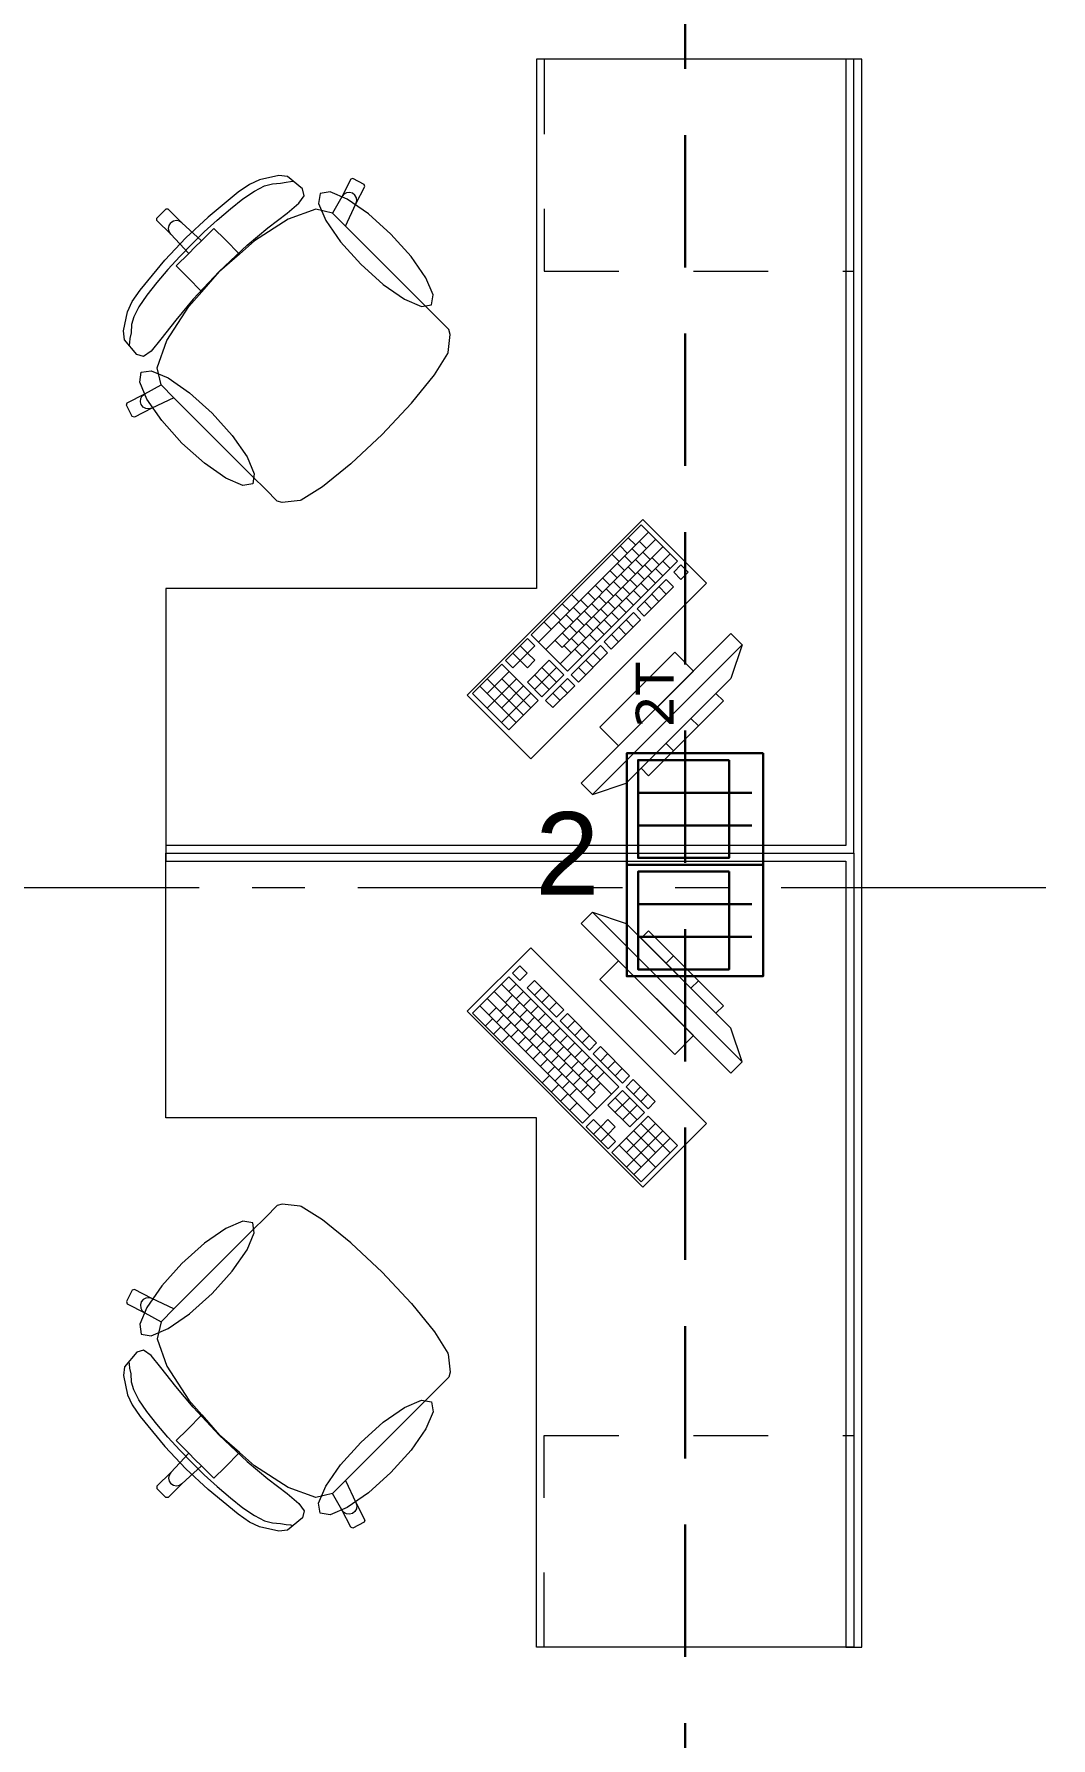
# Model space of a CAD drawing. Header units: inches. Extents: x -19 to 5698, y -728 to 92.
# Drawn here: x 291.155 to 293.077, y 32.8 to 36.019 of the extents above; entities that cross this region are included whole.
import ezdxf

# ---------------------------------------------------------------- set-up
doc = ezdxf.new("R2010")
doc.units = ezdxf.units.IN
doc.header["$MEASUREMENT"] = 0
for name, pattern in [('HIDDEN', [0.375, 0.25, -0.125]), ('Punto & Raya', [0.65, 0.5, -0.075, 0, -0.075]), ('Rayas', [0.282222, 0.141111, -0.141111])]:
    doc.linetypes.add(name, pattern=pattern)
doc.layers.get('0').update_dxf_attribs({"color": 61})
doc.layers.add('00 conduct tomacorr', color=120, linetype='HIDDEN', lineweight=30)
doc.layers.add('00 IE LUZ EMERGENCIA', color=253, linetype='Continuous', lineweight=0)
doc.layers.add('Interior - Mobiliario', color=7, linetype='Continuous')
doc.layers.add('Marcador - Secciones', color=7, linetype='Continuous')
doc.styles.add('Annotative', font='arial.ttf')

# ---------------------------------------------------------------- blocks, each defined once
blk = doc.blocks.new('CAJA POP UP 6 MODULOS')
at = {"layer": '00 conduct tomacorr', "linetype": 'Continuous'}
for p, q in [((-0.095, -0.165), (-0.095, -0.0151)), ((-0.052, -0.165), (-0.052, -0.0151)), ((0.052, -0.165), (0.052, -0.0151)), ((0.095, -0.165), (0.095, -0.0151)), ((0, -0.165), (0, -0.18))]:
    blk.add_line(p, q, dxfattribs=at)
for points in [[(-0.147, 0), (0.147, 0), (0.147, -0.18), (-0.147, -0.18)], [(0, 0), (0.147, 0), (0.147, -0.18), (0, -0.18)]]:
    blk.add_lwpolyline(points, close=True, dxfattribs=at)
for points in [[(-0.138, -0.045), (-0.009, -0.045), (-0.009, -0.165), (-0.138, -0.165), (-0.138, -0.045)], [(0.009, -0.045), (0.138, -0.045), (0.138, -0.165), (0.009, -0.165), (0.009, -0.045)]]:
    blk.add_lwpolyline(points, dxfattribs=at)
at = {"color": 1, "insert": (-0.1807, -0.168), "char_height": 0.05, "attachment_point": 1, "rotation": 180}
blk.add_mtext_dynamic_manual_height_columns('{\\fVerdana|b0|i0|c0|p34;2T}', width=0.000481, gutter_width=0.1561, heights=[0], dxfattribs=at)

msp = doc.modelspace()

# ---------------------------------------------------------------- linework, layer by layer
at = {"layer": '00 conduct tomacorr'}
msp.add_line((292.3852, 30.3283, -0.0005), (292.3852, 38.8783, -0.0005), dxfattribs=at)
at = {"layer": 'Interior - Mobiliario', "color": 175, "linetype": 'Rayas', "lineweight": 13}
for p, q in [((292.119, 35.9713), (292.119, 35.5713)), ((292.119, 35.5713), (292.704, 35.5713)), ((292.119, 32.9713), (292.119, 33.3713)), ((292.119, 33.3713), (292.704, 33.3713))]:
    msp.add_line(p, q, dxfattribs=at)
at = {"layer": 'Interior - Mobiliario', "color": 175, "linetype": 'Continuous', "lineweight": 13}
for p, q in [((292.719, 35.9713), (292.689, 35.9713)), ((292.689, 35.9713), (292.689, 34.4863)), ((292.719, 34.4863), (292.719, 35.9713)), ((291.5618, 35.735), (291.5401, 35.7201)), ((291.581, 35.7439), (291.5618, 35.735)), ((291.5714, 35.7223), (291.5902, 35.7323)), ((291.6171, 35.7517), (291.581, 35.7439)), ((291.5902, 35.7323), (291.605, 35.7362)), ((291.605, 35.7362), (291.6204, 35.7373)), ((291.6339, 35.7498), (291.6171, 35.7517)), ((291.6204, 35.7373), (291.6311, 35.7394)), ((291.6311, 35.7394), (291.6392, 35.7402)), ((291.6617, 35.7266), (291.6339, 35.7498)), ((291.6392, 35.7402), (291.6437, 35.741)), ((291.7531, 35.7446), (291.7361, 35.7115)), ((291.7572, 35.746), (291.7531, 35.7446)), ((291.7785, 35.7351), (291.7572, 35.746)), ((291.7628, 35.698), (291.7798, 35.7311)), ((291.7798, 35.7311), (291.7785, 35.7351)), ((291.5401, 35.7201), (291.4834, 35.6732)), ((291.5257, 35.6889), (291.5495, 35.7075)), ((291.5495, 35.7075), (291.5714, 35.7223)), ((291.6329, 35.6808), (291.6551, 35.6994)), ((291.6551, 35.6994), (291.6652, 35.7137)), ((291.6652, 35.7137), (291.6617, 35.7266)), ((291.7361, 35.7115), (291.7188, 35.6805)), ((291.7398, 35.7161), (291.7361, 35.7115)), ((291.7449, 35.719), (291.7398, 35.7161)), ((291.7433, 35.6562), (291.7628, 35.698)), ((291.7507, 35.7198), (291.7449, 35.719)), ((291.7564, 35.7182), (291.7507, 35.7198)), ((291.761, 35.7146), (291.7564, 35.7182)), ((291.7638, 35.7095), (291.761, 35.7146)), ((291.7628, 35.698), (291.7645, 35.7037)), ((291.7645, 35.7037), (291.7638, 35.7095)), ((291.3868, 35.6714), (291.3954, 35.6799)), ((291.3868, 35.6671), (291.3868, 35.6714)), ((291.4129, 35.641), (291.3868, 35.6671)), ((291.4039, 35.6884), (291.3954, 35.6799)), ((291.4082, 35.6885), (291.4039, 35.6884)), ((291.4342, 35.6624), (291.4082, 35.6885)), ((291.4179, 35.6656), (291.413, 35.6623)), ((291.4236, 35.6667), (291.4179, 35.6656)), ((291.4294, 35.6656), (291.4236, 35.6667)), ((291.4342, 35.6624), (291.4294, 35.6656)), ((291.4834, 35.6732), (291.4412, 35.6341)), ((291.4764, 35.6452), (291.501, 35.6677)), ((291.501, 35.6677), (291.5257, 35.6889)), ((291.6349, 35.6696), (291.5711, 35.6283)), ((291.5967, 35.6528), (291.6329, 35.6808)), ((291.6869, 35.688), (291.6349, 35.6696)), ((291.7188, 35.6805), (291.6869, 35.688)), ((291.719, 35.6805), (291.7188, 35.6805)), ((291.719, 35.6805), (291.7433, 35.6562)), ((291.402, 35.5919), (291.4412, 35.6341)), ((291.4085, 35.6516), (291.4097, 35.6574)), ((291.4097, 35.6459), (291.4085, 35.6516)), ((291.4097, 35.6574), (291.413, 35.6623)), ((291.4129, 35.641), (291.4097, 35.6459)), ((291.4469, 35.6045), (291.4129, 35.641)), ((291.4708, 35.6284), (291.4342, 35.6624)), ((291.4529, 35.6224), (291.4764, 35.6452)), ((291.4944, 35.652), (291.4708, 35.6284)), ((291.5156, 35.6309), (291.4944, 35.652)), ((291.5574, 35.6201), (291.5967, 35.6528)), ((291.8911, 35.5084), (291.7433, 35.6562)), ((291.4232, 35.5809), (291.4469, 35.6045)), ((291.4529, 35.6224), (291.4301, 35.5989)), ((291.4469, 35.6045), (291.4588, 35.6164)), ((291.4708, 35.6284), (291.4588, 35.6164)), ((291.5046, 35.5706), (291.5574, 35.6201)), ((291.5429, 35.6035), (291.5051, 35.5702)), ((291.5429, 35.6035), (291.5156, 35.6309)), ((291.5711, 35.6283), (291.5429, 35.6035)), ((291.3552, 35.5352), (291.402, 35.5919)), ((291.4075, 35.5743), (291.3864, 35.5495)), ((291.4301, 35.5989), (291.4075, 35.5743)), ((291.4444, 35.5597), (291.4232, 35.5809)), ((291.5046, 35.5706), (291.4551, 35.5179)), ((291.4718, 35.5323), (291.5051, 35.5702)), ((291.3864, 35.5495), (291.3678, 35.5257)), ((291.4718, 35.5323), (291.4444, 35.5597)), ((291.3313, 35.4943), (291.3403, 35.5135)), ((291.3403, 35.5135), (291.3552, 35.5352)), ((291.3678, 35.5257), (291.3529, 35.5039)), ((291.4056, 35.4404), (291.447, 35.5042)), ((291.4551, 35.5179), (291.4224, 35.4786)), ((291.447, 35.5042), (291.4718, 35.5323)), ((291.9166, 35.4829), (291.8911, 35.5084)), ((291.3236, 35.4581), (291.3313, 35.4943)), ((291.343, 35.4851), (291.3391, 35.4703)), ((291.3529, 35.5039), (291.343, 35.4851)), ((291.4224, 35.4786), (291.3945, 35.4424)), ((291.9386, 35.4609), (291.9166, 35.4829)), ((291.3255, 35.4414), (291.3236, 35.4581)), ((291.3486, 35.4135), (291.3255, 35.4414)), ((291.3359, 35.4441), (291.3351, 35.4361)), ((291.3379, 35.4549), (291.3359, 35.4441)), ((291.3391, 35.4703), (291.3379, 35.4549)), ((291.3945, 35.4424), (291.3759, 35.4201)), ((291.3873, 35.3884), (291.4056, 35.4404)), ((291.9375, 35.4177), (291.9414, 35.4516)), ((291.9414, 35.4516), (291.9386, 35.4609)), ((291.3351, 35.4361), (291.3343, 35.4316)), ((291.3616, 35.4101), (291.3486, 35.4135)), ((291.3759, 35.4201), (291.3616, 35.4101)), ((291.9116, 35.3755), (291.9366, 35.4156)), ((291.9366, 35.4156), (291.9375, 35.4177)), ((291.3947, 35.3565), (291.3873, 35.3884)), ((291.8681, 35.3219), (291.9116, 35.3755)), ((291.3637, 35.3391), (291.3947, 35.3565)), ((291.3948, 35.3562), (291.3947, 35.3565)), ((291.3948, 35.3562), (291.419, 35.332)), ((291.3293, 35.3181), (291.3306, 35.3222)), ((291.3401, 35.2967), (291.3293, 35.3181)), ((291.3306, 35.3222), (291.3637, 35.3391)), ((291.3773, 35.3124), (291.3442, 35.2954)), ((291.3555, 35.3245), (291.3562, 35.3304)), ((291.3571, 35.3189), (291.3555, 35.3245)), ((291.3562, 35.3304), (291.3591, 35.3355)), ((291.3607, 35.3143), (291.3571, 35.3189)), ((291.3591, 35.3355), (291.3637, 35.3391)), ((291.3658, 35.3115), (291.3607, 35.3143)), ((291.3716, 35.3108), (291.3658, 35.3115)), ((291.3773, 35.3124), (291.3716, 35.3108)), ((291.419, 35.332), (291.3773, 35.3124)), ((291.5669, 35.1841), (291.419, 35.332)), ((291.8126, 35.2627), (291.8674, 35.3211)), ((291.8674, 35.3211), (291.8681, 35.3219)), ((291.3442, 35.2954), (291.3401, 35.2967)), ((291.8126, 35.2627), (291.7542, 35.2079)), ((291.5924, 35.1586), (291.5669, 35.1841)), ((291.7534, 35.2072), (291.6997, 35.1636)), ((291.7542, 35.2079), (291.7534, 35.2072)), ((291.6143, 35.1367), (291.5924, 35.1586)), ((291.6997, 35.1636), (291.6597, 35.1387)), ((291.6236, 35.1338), (291.6143, 35.1367)), ((291.6576, 35.1378), (291.6236, 35.1338)), ((291.6597, 35.1387), (291.6576, 35.1378)), ((292.302, 35.0918), (292.0943, 34.8841)), ((292.3706, 35.0232), (292.302, 35.0918)), ((292.3157, 35.0781), (292.108, 34.8703)), ((292.3294, 35.0643), (292.1217, 34.8566)), ((292.2778, 35.0675), (292.2915, 35.0538)), ((292.2984, 35.0607), (292.3121, 35.047)), ((292.3568, 35.0369), (292.1491, 34.8292)), ((292.3431, 35.0506), (292.1527, 34.8602)), ((292.1628, 34.8155), (292.3706, 35.0232)), ((292.2466, 35.0364), (292.2603, 35.0227)), ((292.2622, 35.052), (292.2759, 35.0382)), ((292.2707, 35.033), (292.2844, 35.0193)), ((292.2845, 35.0469), (292.2983, 35.0332)), ((292.2913, 35.0263), (292.3051, 35.0125)), ((292.3052, 35.0401), (292.3189, 35.0264)), ((292.3224, 35.0299), (292.3361, 35.0161)), ((292.343, 35.0231), (292.3567, 35.0094)), ((292.2292, 34.9915), (292.2429, 34.9778)), ((292.243, 35.0054), (292.2567, 34.9916)), ((292.2569, 35.0192), (292.2706, 35.0055)), ((292.2636, 34.9986), (292.2774, 34.9849)), ((292.2775, 35.0124), (292.2912, 34.9987)), ((292.2947, 35.0022), (292.3084, 34.9884)), ((292.3085, 35.016), (292.3222, 35.0023)), ((292.3153, 34.9954), (292.329, 34.9817)), ((292.3291, 35.0092), (292.3429, 34.9955)), ((292.3774, 35.0163), (292.3636, 35.0025)), ((292.3636, 35.0025), (292.3773, 34.9888)), ((292.3773, 34.9888), (292.3911, 35.0026)), ((292.3911, 35.0026), (292.3774, 35.0163)), ((292.1704, 34.9602), (292.1842, 34.9465)), ((292.2015, 34.9638), (292.2152, 34.9501)), ((292.2153, 34.9777), (292.229, 34.9639)), ((292.2221, 34.957), (292.2358, 34.9433)), ((292.2359, 34.9709), (292.2497, 34.9572)), ((292.2498, 34.9847), (292.2635, 34.971)), ((292.2531, 34.9606), (292.2668, 34.9469)), ((292.267, 34.9745), (292.2807, 34.9608)), ((292.2808, 34.9883), (292.2945, 34.9746)), ((292.2876, 34.9677), (292.3013, 34.954)), ((292.3497, 34.9886), (292.2943, 34.9333)), ((292.3015, 34.9815), (292.3152, 34.9678)), ((292.308, 34.9195), (292.3634, 34.9749)), ((292.322, 34.961), (292.3357, 34.9472)), ((292.3359, 34.9748), (292.3496, 34.9611)), ((292.3634, 34.9749), (292.3497, 34.9886)), ((292.1358, 34.9256), (292.1495, 34.9119)), ((292.1531, 34.9429), (292.1668, 34.9292)), ((292.1738, 34.9361), (292.1875, 34.9224)), ((292.1876, 34.95), (292.2013, 34.9363)), ((292.1944, 34.9293), (292.2081, 34.9156)), ((292.2083, 34.9432), (292.222, 34.9295)), ((292.2254, 34.9329), (292.2391, 34.9192)), ((292.2874, 34.9263), (292.232, 34.8709)), ((292.2393, 34.9468), (292.253, 34.9331)), ((292.2461, 34.9261), (292.2598, 34.9124)), ((292.2599, 34.94), (292.2736, 34.9263)), ((292.2738, 34.9538), (292.2875, 34.9401)), ((292.3011, 34.9126), (292.2874, 34.9263)), ((292.2943, 34.9333), (292.308, 34.9195)), ((292.3082, 34.9471), (292.3219, 34.9334)), ((292.1185, 34.9083), (292.1322, 34.8946)), ((292.1461, 34.9084), (292.1598, 34.8947)), ((292.1599, 34.9223), (292.1736, 34.9086)), ((292.1667, 34.9016), (292.1804, 34.8879)), ((292.1806, 34.9155), (292.1943, 34.9018)), ((292.1977, 34.9052), (292.2114, 34.8915)), ((292.2116, 34.9191), (292.2253, 34.9054)), ((292.2184, 34.8984), (292.2321, 34.8847)), ((292.2322, 34.9123), (292.2459, 34.8986)), ((292.2457, 34.8572), (292.3011, 34.9126)), ((292.2597, 34.8986), (292.2734, 34.8849)), ((292.2736, 34.9125), (292.2873, 34.8988)), ((292.0874, 34.8771), (292.0458, 34.8356)), ((292.0735, 34.8633), (292.0872, 34.8496)), ((292.0872, 34.8496), (292.1011, 34.8634)), ((292.1011, 34.8634), (292.0874, 34.8771)), ((292.0943, 34.8841), (292.1628, 34.8155)), ((292.139, 34.8739), (292.1527, 34.8602)), ((292.1529, 34.8878), (292.1666, 34.8741)), ((292.1562, 34.8637), (292.1699, 34.85)), ((292.2251, 34.864), (292.1697, 34.8086)), ((292.17, 34.8775), (292.1838, 34.8638)), ((292.1839, 34.8914), (292.1976, 34.8777)), ((292.4717, 34.8865), (292.1888, 34.6036)), ((292.1907, 34.8707), (292.2044, 34.857)), ((292.2045, 34.8846), (292.2182, 34.8709)), ((292.21, 34.5824), (292.4929, 34.8652)), ((292.2388, 34.8503), (292.2251, 34.864)), ((292.232, 34.8709), (292.2457, 34.8572)), ((292.2459, 34.8848), (292.2596, 34.8711)), ((292.4929, 34.8652), (292.4717, 34.8865)), ((292.4929, 34.8652), (292.4717, 34.8016)), ((292.0389, 34.8287), (291.9835, 34.7733)), ((292.1075, 34.7601), (292.0389, 34.8287)), ((292.0458, 34.8356), (292.0595, 34.8219)), ((292.0595, 34.8219), (292.0734, 34.8357)), ((292.0597, 34.8494), (292.0734, 34.8357)), ((292.0872, 34.8496), (292.0734, 34.8357)), ((292.0734, 34.8357), (292.0871, 34.822)), ((292.1285, 34.836), (292.087, 34.7944)), ((292.0871, 34.822), (292.1009, 34.8359)), ((292.1009, 34.8359), (292.0872, 34.8496)), ((292.1559, 34.8086), (292.1285, 34.836)), ((292.1768, 34.8569), (292.1905, 34.8432)), ((292.1834, 34.7949), (292.2388, 34.8503)), ((292.1974, 34.8363), (292.2111, 34.8226)), ((292.2112, 34.8502), (292.225, 34.8365)), ((292.3656, 34.8511), (292.2242, 34.7097)), ((292.4009, 34.8157), (292.3656, 34.8511)), ((292.0663, 34.8012), (292.0109, 34.7458)), ((292.0526, 34.815), (292.0111, 34.7734)), ((292.0112, 34.801), (292.0798, 34.7324)), ((292.0388, 34.8011), (292.0936, 34.7462)), ((292.1422, 34.8223), (292.1007, 34.7807)), ((292.1008, 34.8083), (292.1282, 34.7809)), ((292.1144, 34.767), (292.1559, 34.8086)), ((292.1146, 34.8221), (292.1421, 34.7947)), ((292.1628, 34.8017), (292.1212, 34.7602)), ((292.1765, 34.788), (292.1628, 34.8017)), ((292.1697, 34.8086), (292.1834, 34.7949)), ((292.1836, 34.8225), (292.1973, 34.8088)), ((292.2595, 34.6743), (292.4009, 34.8157)), ((292.4717, 34.8016), (292.2737, 34.6036)), ((291.9835, 34.7733), (292.0521, 34.7047)), ((291.9973, 34.7871), (292.0659, 34.7186)), ((292.0937, 34.7738), (292.0384, 34.7184)), ((292.08, 34.7875), (292.0385, 34.746)), ((292.087, 34.7944), (292.1144, 34.767)), ((292.1349, 34.7465), (292.1765, 34.788)), ((292.1351, 34.774), (292.1488, 34.7603)), ((292.1489, 34.7879), (292.1626, 34.7741)), ((292.4434, 34.7733), (292.302, 34.6319)), ((292.4575, 34.7592), (292.4434, 34.7733)), ((292.0521, 34.7047), (292.1075, 34.7601)), ((292.1212, 34.7602), (292.1349, 34.7465)), ((292.3161, 34.6178), (292.4575, 34.7592)), ((292.2242, 34.7097), (292.2595, 34.6743)), ((292.3962, 34.7262), (292.4104, 34.712)), ((292.3491, 34.679), (292.3632, 34.6649)), ((292.1888, 34.6036), (292.21, 34.5824)), ((292.21, 34.5824), (292.2737, 34.6036)), ((292.302, 34.6319), (292.3161, 34.6178)), ((291.404, 34.4863), (291.404, 34.4563)), ((292.689, 34.4863), (291.404, 34.4863)), ((292.719, 34.4563), (292.719, 34.4863)), ((291.404, 34.4563), (292.689, 34.4563)), ((292.689, 34.4563), (292.689, 32.9713)), ((292.719, 32.9713), (292.719, 34.4563)), ((292.21, 34.3602), (292.1888, 34.339)), ((292.4929, 34.0774), (292.21, 34.3602)), ((292.21, 34.3602), (292.2737, 34.339)), ((292.1888, 34.339), (292.4717, 34.0562)), ((292.2737, 34.339), (292.4717, 34.141)), ((292.3161, 34.3249), (292.302, 34.3107)), ((292.4575, 34.1834), (292.3161, 34.3249)), ((292.302, 34.3107), (292.4434, 34.1693)), ((292.0726, 34.2585), (292.0589, 34.2448)), ((292.0865, 34.2446), (292.0726, 34.2585)), ((292.2595, 34.2683), (292.2242, 34.2329)), ((292.4009, 34.1269), (292.2595, 34.2683)), ((292.3491, 34.2636), (292.3632, 34.2777)), ((292.0521, 34.2379), (291.9835, 34.1693)), ((292.0384, 34.2242), (292.2461, 34.0165)), ((292.2598, 34.0302), (292.0521, 34.2379)), ((292.0522, 34.2103), (292.0659, 34.2241)), ((292.0589, 34.2448), (292.0728, 34.2309)), ((292.0728, 34.2309), (292.0865, 34.2446)), ((292.1003, 34.2308), (292.0866, 34.2171)), ((292.0866, 34.2171), (292.142, 34.1617)), ((292.1557, 34.1754), (292.1003, 34.2308)), ((292.1005, 34.2032), (292.1142, 34.2169)), ((292.2242, 34.2329), (292.3656, 34.0915)), ((292.3962, 34.2164), (292.4104, 34.2306)), ((292.0109, 34.1968), (292.2186, 33.989)), ((292.0246, 34.2105), (292.215, 34.0201)), ((292.0352, 34.1725), (292.0489, 34.1862)), ((292.0454, 34.1897), (292.0591, 34.2034)), ((292.0593, 34.1759), (292.073, 34.1896)), ((292.066, 34.1965), (292.0798, 34.2102)), ((292.0799, 34.1826), (292.0936, 34.1964)), ((292.1143, 34.1894), (292.128, 34.2031)), ((292.1282, 34.1755), (292.1419, 34.1892)), ((291.9835, 34.1693), (292.1912, 33.9616)), ((291.9972, 34.183), (292.2049, 33.9753)), ((292.0077, 34.1451), (292.0214, 34.1588)), ((292.0145, 34.1657), (292.0282, 34.1795)), ((292.0284, 34.1519), (292.0421, 34.1656)), ((292.049, 34.1587), (292.0627, 34.1724)), ((292.0629, 34.1448), (292.0766, 34.1585)), ((292.0731, 34.162), (292.0868, 34.1757)), ((292.087, 34.1482), (292.1007, 34.1619)), ((292.0937, 34.1688), (292.1075, 34.1825)), ((292.1076, 34.155), (292.1213, 34.1687)), ((292.1214, 34.1411), (292.1352, 34.1548)), ((292.142, 34.1617), (292.1557, 34.1754)), ((292.1626, 34.1685), (292.1489, 34.1548)), ((292.1489, 34.1548), (292.2043, 34.0994)), ((292.218, 34.1131), (292.1626, 34.1685)), ((292.1628, 34.1409), (292.1765, 34.1546)), ((292.4434, 34.1693), (292.4575, 34.1834)), ((292.0233, 34.1295), (292.037, 34.1432)), ((292.0389, 34.1139), (292.0526, 34.1277)), ((292.0422, 34.138), (292.0559, 34.1518)), ((292.0561, 34.1242), (292.0698, 34.1379)), ((292.0699, 34.1103), (292.0836, 34.1241)), ((292.0767, 34.131), (292.0904, 34.1447)), ((292.0905, 34.1171), (292.1043, 34.1309)), ((292.1008, 34.1343), (292.1145, 34.148)), ((292.1146, 34.1205), (292.1284, 34.1342)), ((292.1285, 34.1066), (292.1422, 34.1203)), ((292.1353, 34.1273), (292.149, 34.141)), ((292.1491, 34.1134), (292.1628, 34.1271)), ((292.1766, 34.1271), (292.1903, 34.1408)), ((292.1905, 34.1132), (292.2042, 34.1269)), ((292.3656, 34.0915), (292.4009, 34.1269)), ((292.4929, 34.0774), (292.4717, 34.141)), ((292.0838, 34.0965), (292.0975, 34.1102)), ((292.0976, 34.0827), (292.1113, 34.0964)), ((292.1044, 34.1033), (292.1181, 34.117)), ((292.1182, 34.0894), (292.132, 34.1032)), ((292.1321, 34.0756), (292.1458, 34.0893)), ((292.1423, 34.0928), (292.1561, 34.1065)), ((292.1562, 34.0789), (292.1699, 34.0926)), ((292.163, 34.0996), (292.1767, 34.1133)), ((292.1768, 34.0857), (292.1905, 34.0994)), ((292.2043, 34.0994), (292.218, 34.1131)), ((292.225, 34.1062), (292.2112, 34.0924)), ((292.2112, 34.0924), (292.2666, 34.037)), ((292.2803, 34.0508), (292.225, 34.1062)), ((292.2251, 34.0786), (292.2388, 34.0923)), ((292.1115, 34.0688), (292.1252, 34.0825)), ((292.1253, 34.055), (292.139, 34.0687)), ((292.1459, 34.0617), (292.1597, 34.0755)), ((292.1598, 34.0479), (292.1735, 34.0616)), ((292.17, 34.0651), (292.1838, 34.0788)), ((292.1839, 34.0512), (292.1976, 34.0649)), ((292.1907, 34.0719), (292.2044, 34.0856)), ((292.2045, 34.058), (292.2182, 34.0717)), ((292.2184, 34.0442), (292.2321, 34.0579)), ((292.2389, 34.0647), (292.2527, 34.0785)), ((292.2528, 34.0509), (292.2665, 34.0646)), ((292.4717, 34.0562), (292.4929, 34.0774)), ((292.115, 34.0378), (292.1288, 34.0515)), ((292.1324, 34.0205), (292.1461, 34.0342)), ((292.1391, 34.0411), (292.1529, 34.0548)), ((292.153, 34.0273), (292.1667, 34.041)), ((292.1668, 34.0134), (292.1806, 34.0271)), ((292.1736, 34.0341), (292.1873, 34.0478)), ((292.1875, 34.0202), (292.2012, 34.0339)), ((292.1912, 33.9616), (292.2598, 34.0302)), ((292.1977, 34.0374), (292.2114, 34.0511)), ((292.2116, 34.0235), (292.2253, 34.0372)), ((292.2666, 34.037), (292.2803, 34.0508)), ((292.2873, 34.0438), (292.2736, 34.0301)), ((292.2736, 34.0301), (292.3151, 33.9886)), ((292.3288, 34.0023), (292.2873, 34.0438)), ((292.2874, 34.0163), (292.3011, 34.03)), ((292.1497, 34.0032), (292.1634, 34.0169)), ((292.167, 33.9859), (292.1807, 33.9996)), ((292.2013, 34.0064), (292.215, 34.0201)), ((292.2667, 34.0233), (292.2393, 33.9958)), ((292.2393, 33.9958), (292.2808, 33.9543)), ((292.253, 34.0096), (292.2945, 33.968)), ((292.2531, 33.982), (292.2805, 34.0094)), ((292.3082, 33.9817), (292.2667, 34.0233)), ((292.267, 33.9681), (292.2944, 33.9956)), ((292.3013, 34.0024), (292.315, 34.0161)), ((292.3151, 33.9886), (292.3288, 34.0023)), ((292.2118, 33.9684), (292.1981, 33.9547)), ((292.2257, 33.9546), (292.2118, 33.9684)), ((292.2394, 33.9683), (292.2257, 33.9546)), ((292.2533, 33.9544), (292.2394, 33.9683)), ((292.3152, 33.9748), (292.2466, 33.9062)), ((292.2742, 33.9061), (292.329, 33.961)), ((292.2808, 33.9543), (292.3082, 33.9817)), ((292.3015, 33.9611), (292.3568, 33.9057)), ((292.3706, 33.9194), (292.3152, 33.9748)), ((292.1981, 33.9547), (292.2397, 33.9132)), ((292.212, 33.9409), (292.2257, 33.9546)), ((292.2257, 33.9546), (292.2395, 33.9407)), ((292.2258, 33.927), (292.2395, 33.9407)), ((292.2395, 33.9407), (292.2533, 33.9544)), ((292.2534, 33.9269), (292.2395, 33.9407)), ((292.274, 33.9337), (292.3294, 33.8783)), ((292.2743, 33.8785), (292.3429, 33.9471)), ((292.2877, 33.9474), (292.3293, 33.9058)), ((292.2881, 33.8647), (292.3567, 33.9333)), ((292.2397, 33.9132), (292.2534, 33.9269)), ((292.2466, 33.9062), (292.302, 33.8508)), ((292.2603, 33.9199), (292.3019, 33.8784)), ((292.302, 33.8508), (292.3706, 33.9194)), ((291.6143, 33.8059), (291.5924, 33.784)), ((291.6236, 33.8088), (291.6143, 33.8059)), ((291.6576, 33.8048), (291.6236, 33.8088)), ((291.6597, 33.8039), (291.6576, 33.8048)), ((291.6997, 33.779), (291.6597, 33.8039)), ((291.5924, 33.784), (291.5669, 33.7585)), ((291.7534, 33.7354), (291.6997, 33.779)), ((291.5669, 33.7585), (291.419, 33.6106)), ((291.7542, 33.7347), (291.7534, 33.7354)), ((291.8126, 33.6799), (291.7542, 33.7347)), ((291.8126, 33.6799), (291.8674, 33.6216)), ((291.3401, 33.6459), (291.3293, 33.6245)), ((291.3442, 33.6472), (291.3401, 33.6459)), ((291.3773, 33.6302), (291.3442, 33.6472)), ((291.3293, 33.6245), (291.3306, 33.6205)), ((291.3306, 33.6205), (291.3637, 33.6035)), ((291.3571, 33.6237), (291.3555, 33.6181)), ((291.3555, 33.6181), (291.3562, 33.6123)), ((291.3562, 33.6123), (291.3591, 33.6071)), ((291.3607, 33.6283), (291.3571, 33.6237)), ((291.3591, 33.6071), (291.3637, 33.6035)), ((291.3658, 33.6311), (291.3607, 33.6283)), ((291.3716, 33.6318), (291.3658, 33.6311)), ((291.3773, 33.6302), (291.3716, 33.6318)), ((291.419, 33.6106), (291.3773, 33.6302)), ((291.3948, 33.5864), (291.419, 33.6106)), ((291.8674, 33.6216), (291.8681, 33.6207)), ((291.8681, 33.6207), (291.9116, 33.5671)), ((291.3637, 33.6035), (291.3947, 33.5862)), ((291.3947, 33.5862), (291.3873, 33.5542)), ((291.3948, 33.5864), (291.3947, 33.5862)), ((291.3873, 33.5542), (291.4056, 33.5022)), ((291.9116, 33.5671), (291.9366, 33.527)), ((291.3486, 33.5291), (291.3255, 33.5012)), ((291.3351, 33.5065), (291.3343, 33.511)), ((291.3616, 33.5325), (291.3486, 33.5291)), ((291.3759, 33.5225), (291.3616, 33.5325)), ((291.3945, 33.5002), (291.3759, 33.5225)), ((291.9366, 33.527), (291.9375, 33.5249)), ((291.9375, 33.5249), (291.9414, 33.491)), ((291.3255, 33.5012), (291.3236, 33.4845)), ((291.3236, 33.4845), (291.3313, 33.4483)), ((291.3359, 33.4985), (291.3351, 33.5065)), ((291.3379, 33.4877), (291.3359, 33.4985)), ((291.3391, 33.4723), (291.3379, 33.4877)), ((291.4224, 33.464), (291.3945, 33.5002)), ((291.4056, 33.5022), (291.447, 33.4384)), ((291.9386, 33.4817), (291.9166, 33.4597)), ((291.9414, 33.491), (291.9386, 33.4817)), ((291.3313, 33.4483), (291.3403, 33.4291)), ((291.343, 33.4576), (291.3391, 33.4723)), ((291.3529, 33.4387), (291.343, 33.4576)), ((291.4551, 33.4247), (291.4224, 33.464)), ((291.9166, 33.4597), (291.8911, 33.4342)), ((291.3403, 33.4291), (291.3552, 33.4074)), ((291.3678, 33.4169), (291.3529, 33.4387)), ((291.3864, 33.3931), (291.3678, 33.4169)), ((291.447, 33.4384), (291.4718, 33.4103)), ((291.5046, 33.372), (291.4551, 33.4247)), ((291.8911, 33.4342), (291.7433, 33.2864)), ((291.3552, 33.4074), (291.402, 33.3507)), ((291.4075, 33.3683), (291.3864, 33.3931)), ((291.4444, 33.3829), (291.4232, 33.3617)), ((291.4718, 33.4103), (291.4444, 33.3829)), ((291.4718, 33.4103), (291.5051, 33.3724)), ((291.402, 33.3507), (291.4412, 33.3085)), ((291.4301, 33.3437), (291.4075, 33.3683)), ((291.4232, 33.3617), (291.4469, 33.3381)), ((291.5046, 33.372), (291.5574, 33.3225)), ((291.5429, 33.3391), (291.5051, 33.3724)), ((291.4469, 33.3381), (291.4129, 33.3016)), ((291.4529, 33.3202), (291.4301, 33.3437)), ((291.4469, 33.3381), (291.4588, 33.3262)), ((291.4529, 33.3202), (291.4764, 33.2974)), ((291.4708, 33.3142), (291.4588, 33.3262)), ((291.5429, 33.3391), (291.5156, 33.3117)), ((291.5711, 33.3143), (291.5429, 33.3391)), ((291.5574, 33.3225), (291.5967, 33.2898)), ((291.4129, 33.3016), (291.3868, 33.2755)), ((291.4097, 33.2967), (291.4085, 33.291)), ((291.4085, 33.291), (291.4097, 33.2852)), ((291.4129, 33.3016), (291.4097, 33.2967)), ((291.4097, 33.2852), (291.413, 33.2803)), ((291.4708, 33.3142), (291.4342, 33.2802)), ((291.4834, 33.2694), (291.4412, 33.3085)), ((291.4944, 33.2906), (291.4708, 33.3142)), ((291.4764, 33.2974), (291.501, 33.2749)), ((291.5156, 33.3117), (291.4944, 33.2906)), ((291.6349, 33.273), (291.5711, 33.3143)), ((291.5967, 33.2898), (291.6329, 33.2619)), ((291.719, 33.2621), (291.7433, 33.2864)), ((291.7433, 33.2864), (291.7628, 33.2446)), ((291.3868, 33.2755), (291.3868, 33.2712)), ((291.3868, 33.2712), (291.3954, 33.2627)), ((291.4039, 33.2542), (291.3954, 33.2627)), ((291.4082, 33.2542), (291.4039, 33.2542)), ((291.4342, 33.2802), (291.4082, 33.2542)), ((291.4179, 33.2771), (291.413, 33.2803)), ((291.4236, 33.2759), (291.4179, 33.2771)), ((291.4294, 33.277), (291.4236, 33.2759)), ((291.4342, 33.2802), (291.4294, 33.277)), ((291.5401, 33.2226), (291.4834, 33.2694)), ((291.501, 33.2749), (291.5257, 33.2537)), ((291.5257, 33.2537), (291.5495, 33.2351)), ((291.6329, 33.2619), (291.6551, 33.2432)), ((291.6869, 33.2546), (291.6349, 33.273)), ((291.7188, 33.2621), (291.6869, 33.2546)), ((291.719, 33.2621), (291.7188, 33.2621)), ((291.7361, 33.2311), (291.7188, 33.2621)), ((291.5618, 33.2077), (291.5401, 33.2226)), ((291.5495, 33.2351), (291.5714, 33.2203)), ((291.5714, 33.2203), (291.5902, 33.2103)), ((291.6551, 33.2432), (291.6652, 33.2289)), ((291.6652, 33.2289), (291.6617, 33.216)), ((291.7398, 33.2265), (291.7361, 33.2311)), ((291.7531, 33.198), (291.7361, 33.2311)), ((291.7449, 33.2236), (291.7398, 33.2265)), ((291.7507, 33.2229), (291.7449, 33.2236)), ((291.7564, 33.2244), (291.7507, 33.2229)), ((291.761, 33.228), (291.7564, 33.2244)), ((291.7638, 33.2331), (291.761, 33.228)), ((291.7628, 33.2446), (291.7645, 33.239)), ((291.7628, 33.2446), (291.7798, 33.2115)), ((291.7645, 33.239), (291.7638, 33.2331)), ((291.581, 33.1987), (291.5618, 33.2077)), ((291.6171, 33.1909), (291.581, 33.1987)), ((291.5902, 33.2103), (291.605, 33.2064)), ((291.605, 33.2064), (291.6204, 33.2053)), ((291.6339, 33.1928), (291.6171, 33.1909)), ((291.6204, 33.2053), (291.6311, 33.2032)), ((291.6311, 33.2032), (291.6392, 33.2024)), ((291.6617, 33.216), (291.6339, 33.1928)), ((291.6392, 33.2024), (291.6437, 33.2016)), ((291.7572, 33.1966), (291.7531, 33.198)), ((291.7785, 33.2075), (291.7572, 33.1966)), ((291.7798, 33.2115), (291.7785, 33.2075)), ((292.689, 32.9713), (292.719, 32.9713))]:
    msp.add_line(p, q, dxfattribs=at)
at = {"layer": 'Interior - Mobiliario', "color": 175, "linetype": 'Continuous', "lineweight": 13, "flags": 128}
for points in [[(292.704, 34.4713), (292.704, 35.9713), (292.104, 35.9713), (292.104, 34.9713), (291.404, 34.9713), (291.404, 34.4713)], [(291.829, 35.6412), (291.7866, 35.6793), (291.7462, 35.7073), (291.7141, 35.7209), (291.6952, 35.7181), (291.6923, 35.6991), (291.706, 35.6671), (291.734, 35.6267), (291.7721, 35.5842), (291.8146, 35.5461), (291.855, 35.5181), (291.887, 35.5045), (291.9059, 35.5073), (291.9088, 35.5262), (291.8952, 35.5583), (291.8672, 35.5987)], [(291.4341, 35.2462), (291.396, 35.2887), (291.3679, 35.3291), (291.3543, 35.3611), (291.3572, 35.38), (291.3761, 35.3829), (291.4082, 35.3693), (291.4486, 35.3413), (291.491, 35.3031), (291.5292, 35.2607), (291.5572, 35.2203), (291.5708, 35.1882), (291.5679, 35.1693), (291.549, 35.1664), (291.517, 35.1801), (291.4766, 35.2081)], [(292.4257, 34.9819), (292.3055, 35.1021), (291.9731, 34.7698), (292.0934, 34.6496)], [(292.704, 34.4713), (292.704, 32.9713), (292.104, 32.9713), (292.104, 33.9713), (291.404, 33.9713), (291.404, 34.4713)], [(292.0934, 34.293), (291.9731, 34.1728), (292.3055, 33.8405), (292.4257, 33.9607)], [(291.4341, 33.6964), (291.396, 33.6539), (291.3679, 33.6135), (291.3543, 33.5815), (291.3572, 33.5626), (291.3761, 33.5597), (291.4082, 33.5733), (291.4486, 33.6013), (291.491, 33.6395), (291.5292, 33.682), (291.5572, 33.7223), (291.5708, 33.7544), (291.5679, 33.7733), (291.549, 33.7762), (291.517, 33.7626), (291.4766, 33.7345)], [(291.829, 33.3015), (291.7866, 33.2633), (291.7462, 33.2353), (291.7141, 33.2217), (291.6952, 33.2246), (291.6923, 33.2435), (291.706, 33.2755), (291.734, 33.3159), (291.7721, 33.3584), (291.8146, 33.3965), (291.855, 33.4246), (291.887, 33.4382), (291.9059, 33.4353), (291.9088, 33.4164), (291.8952, 33.3843), (291.8672, 33.3439)]]:
    msp.add_lwpolyline(points, close=True, dxfattribs=at)
at = {"layer": 'Marcador - Secciones', "color": 251, "linetype": 'Punto & Raya', "lineweight": 13, "true_color": 0x636466}
msp.add_line((282.1667, 34.4067), (333.4403, 34.4067), dxfattribs=at)

# ---------------------------------------------------------------- block references
at = {"layer": '00 conduct tomacorr', "xscale": 1.432830642179531, "yscale": 1.432830642179531, "zscale": 1.432830642179531, "rotation": 269.9999999999999}
msp.add_blockref('CAJA POP UP 6 MODULOS', (292.5327, 34.4496, -0.0007), dxfattribs=at)

# ---------------------------------------------------------------- texts
at = {"layer": '00 IE LUZ EMERGENCIA', "style": 'Annotative'}
msp.add_attdef('2', (292.1018, 34.393, -0.0007), '', height=0.1562, dxfattribs=at)

doc.saveas('drawing.dxf')
